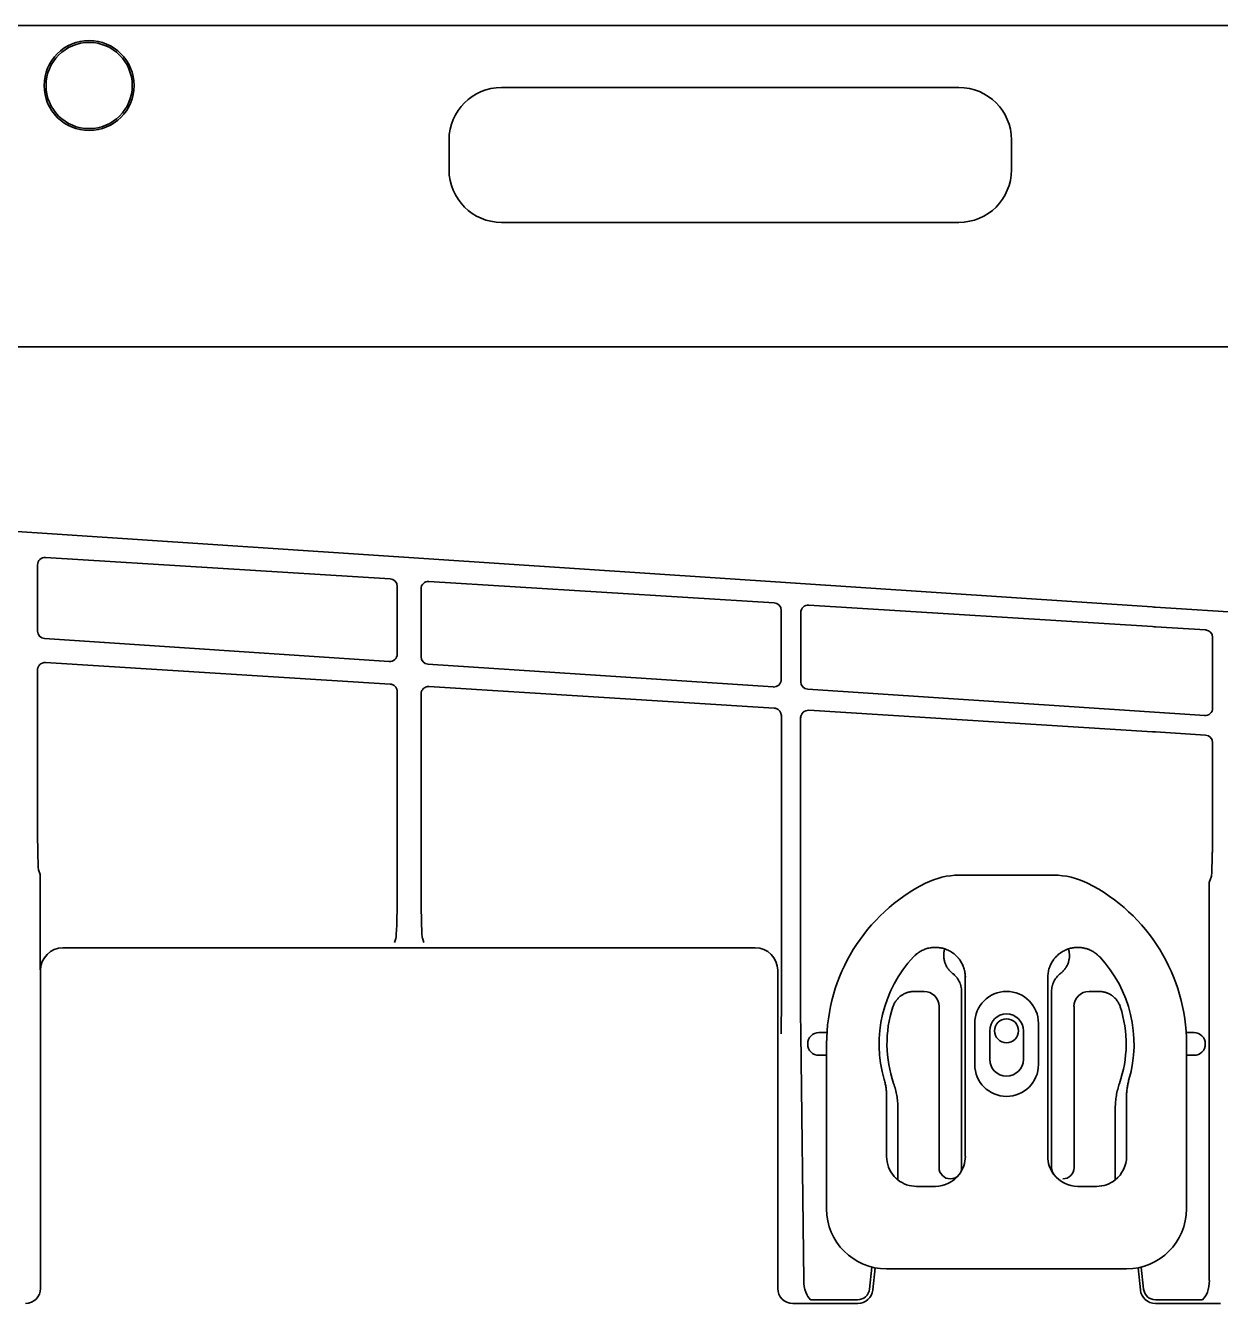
# Model space of a CAD drawing. Extents: x 6336 to 10269, y -393 to 3036.
# Drawn here: x 8552.6 to 8711.9, y 2807.1 to 2977.5 of the extents above; entities that cross this region are included whole.
import ezdxf

# ---------------------------------------------------------------- set-up
doc = ezdxf.new("R2010")
doc.units = 0
doc.header["$LTSCALE"] = 5
doc.layers.add('1', color=7, linetype='CONTINUOUS', true_color=0xffffff)

msp = doc.modelspace()

# ---------------------------------------------------------------- linework, layer by layer
at = {"layer": '1', "color": 7, "linetype": 'Continuous', "lineweight": 35}
for p, q in [((9175.07, 2977.53), (8431.07, 2977.53)), ((8677.07, 2969.28), (8616.07, 2969.28)), ((8609.07, 2962.28), (8609.07, 2958.28)), ((8684.07, 2958.28), (8684.07, 2962.28)), ((8616.07, 2951.28), (8677.07, 2951.28)), ((9123.12, 2934.69), (8483.03, 2934.69)), ((9123.12, 2934.68), (8483.03, 2934.68)), ((8702.85, 2900), (8470.18, 2915.43)), ((8554.19, 2896.77), (8554.19, 2905.61)), ((8555.25, 2906.61), (8601.23, 2903.73)), ((8602.16, 2902.74), (8602.16, 2893.72)), ((8605.33, 2893.38), (8605.33, 2902.41)), ((8606.39, 2903.41), (8652.44, 2900.53)), ((8653.37, 2899.54), (8653.37, 2890.32)), ((8655.97, 2890.02), (8655.97, 2899.25)), ((8657.04, 2900.25), (8702.9, 2897.38)), ((8803.01, 2893.55), (8703.23, 2899.98)), ((8703.28, 2897.36), (8709.97, 2896.93)), ((8601.1, 2892.72), (8555.12, 2895.77)), ((8710.9, 2895.93), (8710.9, 2886.52)), ((8601.23, 2889.71), (8555.25, 2892.58)), ((8652.31, 2889.33), (8606.26, 2892.38)), ((8554.19, 2891.58), (8554.19, 2873.34)), ((8602.16, 2861.98), (8602.16, 2888.71)), ((8605.33, 2888.38), (8605.33, 2862.09)), ((8652.44, 2886.51), (8606.39, 2889.38)), ((8709.84, 2885.52), (8656.91, 2889.02)), ((8653.37, 2885.51), (8653.41, 2885.62)), ((8653.41, 2885.62), (8653.41, 2850.87)), ((8655.94, 2885.33), (8655.97, 2885.22)), ((8655.94, 2850.95), (8655.94, 2885.33)), ((8702.9, 2883.35), (8657.04, 2886.22)), ((8709.97, 2882.9), (8703.28, 2883.33)), ((8710.9, 2873.55), (8710.9, 2881.9)), ((8554.33, 2864.96), (8554.53, 2864.34)), ((8554.53, 2864.34), (8554.53, 2854.12)), ((8689.73, 2864.23), (8677.12, 2864.23)), ((8710.46, 2863.24), (8710.76, 2864.12)), ((8710.46, 2810.19), (8710.46, 2863.24)), ((8557.59, 2854.56), (8557.59, 2854.56)), ((8557.59, 2854.56), (8649.91, 2854.56)), ((8601.79, 2855.24), (8601.98, 2855.8)), ((8605.71, 2855.24), (8605.52, 2855.81)), ((8554.55, 2851.69), (8554.59, 2851.56)), ((8554.59, 2809.12), (8554.59, 2851.56)), ((8652.9, 2851.56), (8652.9, 2809.12)), ((8677.92, 2850.6), (8677.92, 2826.73)), ((8688.92, 2826.73), (8688.92, 2850.6)), ((8671.1, 2848.73), (8672.42, 2848.73)), ((8677.42, 2825.23), (8677.42, 2848.73)), ((8689.42, 2848.73), (8689.42, 2825.23)), ((8694.42, 2848.73), (8695.74, 2848.73)), ((8674.42, 2846.73), (8674.42, 2825.23)), ((8692.42, 2825.23), (8692.42, 2846.73)), ((8679.17, 2838.98), (8679.17, 2844.48)), ((8687.67, 2844.48), (8687.67, 2838.98)), ((8656.38, 2810.19), (8655.98, 2843.18)), ((8658.4, 2843.25), (8658.4, 2843.25)), ((8658.4, 2843.25), (8659.47, 2843.25)), ((8681.17, 2839.68), (8681.17, 2843.48)), ((8685.67, 2843.48), (8685.67, 2839.68)), ((8707.37, 2843.25), (8708.42, 2843.25)), ((8708.42, 2843.25), (8708.42, 2843.25)), ((8656.9, 2841.75), (8656.9, 2841.75)), ((8656.9, 2841.71), (8656.9, 2841.75)), ((8656.9, 2841.71), (8656.9, 2841.71)), ((8659.42, 2841.73), (8659.42, 2819.73)), ((8707.42, 2819.73), (8707.42, 2841.73)), ((8709.92, 2841.65), (8709.92, 2841.8)), ((8658.4, 2840.21), (8658.4, 2840.21)), ((8659.42, 2840.21), (8658.4, 2840.21)), ((8687.67, 2838.98), (8687.69, 2838.98)), ((8708.42, 2840.21), (8707.42, 2840.21)), ((8708.42, 2840.21), (8708.42, 2840.21)), ((8667.42, 2826.73), (8667.42, 2834.73)), ((8699.42, 2834.73), (8699.42, 2826.73)), ((8668.92, 2823.6), (8668.92, 2833.17)), ((8697.92, 2833.17), (8697.92, 2823.6)), ((8673.92, 2822.73), (8671.42, 2822.73)), ((8695.42, 2822.73), (8692.92, 2822.73)), ((8665.45, 2811.97), (8665.15, 2809.04)), ((8665.88, 2811.88), (8665.58, 2808.92)), ((8665.58, 2808.92), (8665.88, 2811.88)), ((8667.42, 2811.73), (8699.42, 2811.73)), ((8701.27, 2808.92), (8700.96, 2811.88)), ((8700.96, 2811.88), (8700.96, 2811.88)), ((8701.7, 2809.04), (8701.39, 2811.97)), ((8665.58, 2808.92), (8665.58, 2808.92)), ((8701.27, 2808.92), (8701.27, 2808.92)), ((8663.59, 2807.12), (8654.9, 2807.12)), ((8654.9, 2807.12), (8654.9, 2807.12)), ((8654.9, 2807.12), (8663.59, 2807.12)), ((8663.56, 2807.61), (8657.88, 2807.61)), ((8663.59, 2807.12), (8663.59, 2807.12)), ((8703.26, 2807.12), (8711.94, 2807.12)), ((8708.96, 2807.61), (8703.29, 2807.61))]:
    msp.add_line(p, q, dxfattribs=at)
for centre, radius in [((8561.07, 2969.53), 6), ((8561.07, 2969.53), 5.75), ((8683.42, 2843.48), 1.6)]:
    msp.add_circle(centre, radius, dxfattribs=at)
for centre, radius, start, end in [((8616.07, 2962.28), 7, 90, 180), ((8677.07, 2962.28), 7, 0, 90), ((8616.07, 2958.28), 7, 180, 270), ((8677.07, 2958.28), 7, 270, 0), ((8683.42, 2841.73), 24, 116.7655, 180), ((8677.12, 2854.23), 10, 90, 116.7655), ((8689.73, 2854.23), 10, 63.2345, 90), ((8683.42, 2841.73), 24, 0, 63.2345), ((8683.42, 2841.73), 17, 136.9488, 196.2606), ((8683.42, 2841.73), 17, 343.7394, 43.0528), ((8683.42, 2844.48), 4.25, 0, 180), ((8683.42, 2841.73), 15.95, 162.0029, 199.2463), ((8683.42, 2841.73), 15.95, 340.7537, 17.9971), ((8683.42, 2843.48), 2.25, 0, 180), ((8683.42, 2838.98), 4.25, 180, 0), ((8683.42, 2839.68), 2.25, 180, 0), ((8667.42, 2819.73), 8, 180, 270), ((8699.42, 2819.73), 8, 270, 0)]:
    msp.add_arc(centre, radius, start, end, dxfattribs=at)
for centre, major_axis, ratio, start_param, end_param in [((8555.19, 2905.61), (-0.478, -0.879), 0.998825, 3.575991, 5.210091), ((8601.16, 2902.74), (-0.746, -0.667), 0.998687, 2.413283, 3.918945), ((8606.33, 2902.41), (-0.478, -0.879), 0.998825, 3.575991, 5.210091), ((8652.37, 2899.54), (-0.746, -0.667), 0.998687, 2.413283, 3.918945), ((8656.97, 2899.25), (-0.478, -0.879), 0.998825, 3.575991, 5.210091), ((8703.23, 2900.52), (10.4, -0.67), 0.052299, 4.679286, 4.715767), ((8703.28, 2896.81), (10.4, -0.67), 0.052299, 1.574174, 1.610654), ((8709.9, 2895.93), (-0.322, -0.947), 0.999705, 1.898664, 3.404327), ((8555.19, 2896.77), (0.477, -0.88), 0.998873, 4.215837, 5.7215), ((8601.16, 2893.72), (0.739, -0.675), 0.998632, 5.388335, 7.022435), ((8606.33, 2893.38), (0.477, -0.88), 0.998873, 4.215837, 5.7215), ((8652.37, 2890.32), (0.739, -0.675), 0.998632, 5.388335, 7.022435), ((8656.97, 2890.02), (0.477, -0.88), 0.998873, 4.215837, 5.7215), ((8709.9, 2886.52), (0.31, -0.951), 0.999681, 5.904814, 7.538913), ((8692.92, 2826.73), (2.83, 2.83), 0.999695, 3.006925, 3.926839)]:
    msp.add_ellipse(centre, major_axis=major_axis, ratio=ratio, start_param=start_param, end_param=end_param, dxfattribs=at)
at = {"layer": '1', "color": 7, "linetype": 'Continuous', "lineweight": 35, "extrusion": (0, 0, -1)}
for centre, major_axis, ratio, start_param, end_param in [((8656.97, 2885.22), (-0.478, -0.879), 0.998825, 1.073094, 2.707194), ((8703.28, 2882.78), (10.4, -0.67), 0.052299, 4.672531, 4.709011), ((8709.9, 2881.9), (-0.322, -0.947), 0.999705, 2.878858, 4.384521), ((8554.33, 2873.35), (0, 8.4), 0.017452, 3.193875, 4.712288), ((8601.97, 2869.29), (0, -13.5), 0.017478, 5.28425, 6.230757), ((8605.53, 2869.29), (0, -13.5), 0.017456, 0.052361, 1.007891), ((8557.59, 2851.55), (0.95, -2.85), 0.997719, 1.89276, 3.462643), ((8649.9, 2851.55), (-0.95, -2.85), 0.997719, 2.820542, 4.390425), ((8653.17, 2850.83), (0, -13.52), 0.017454, 4.70958, 5.321395), ((8656.17, 2850.93), (0, -13.52), 0.017432, 0.959972, 1.571786), ((8658.4, 2841.75), (1.06, -1.06), 0.998631, 2.356537, 3.926648), ((8708.42, 2841.75), (0, -1.5), 0.999315, 3.141593, 4.712389), ((8658.4, 2841.71), (-1.06, -1.06), 0.998631, 5.49813, 7.068241), ((8708.42, 2841.71), (0, -1.5), 0.999315, 4.712389, 6.283185), ((8657.88, 2810.24), (0, -2.86), 0.525156, 0.40565, 1.553343), ((8708.96, 2810.24), (0, -2.86), 0.525156, 4.729842, 5.877535), ((8552.59, 2809.12), (0.63, -1.9), 0.999618, 5.034353, 6.604236), ((8654.9, 2809.12), (-0.63, -1.9), 0.999618, 5.962135, 7.532018), ((8663.59, 2809.12), (0.74, -1.86), 0.999602, 5.195702, 6.661977), ((8703.26, 2809.12), (-0.74, -1.86), 0.999602, 5.904393, 7.370669), ((8657.88, 2807.71), (-1.5, 0), 0.066383, 4.712389, 5.092384), ((8708.96, 2807.71), (-1.5, 0), 0.066383, 4.332394, 4.712389)]:
    msp.add_ellipse(centre, major_axis=major_axis, ratio=ratio, start_param=start_param, end_param=end_param, dxfattribs=at)
at = {"layer": '1', "color": 7, "linetype": 'Continuous', "lineweight": 35, "extrusion": (-5.91646e-31, -1.17146e-15, -1)}
msp.add_ellipse((8672.42, 2846.72), major_axis=(-1.42, -1.42), ratio=0.998783, start_param=2.356803, end_param=3.926382, dxfattribs=at)
at = {"layer": '1', "color": 7, "linetype": 'Continuous', "lineweight": 35, "extrusion": (0, -1.17146e-15, -1)}
for centre, major_axis, ratio, start_param, end_param in [((8694.42, 2846.72), (1.42, -1.42), 0.998783, 2.356803, 3.926382), ((8703.29, 2809.21), (0.59, 1.49), 0.998412, 2.762801, 4.229076)]:
    msp.add_ellipse(centre, major_axis=major_axis, ratio=ratio, start_param=start_param, end_param=end_param, dxfattribs=at)
at = {"layer": '1', "color": 7, "linetype": 'Continuous', "lineweight": 35, "extrusion": (-6.90253e-31, -1.17146e-15, -1)}
for centre, major_axis, ratio, start_param, end_param in [((8671.42, 2826.73), (2.83, 2.83), 0.999695, 3.197702, 3.926839), ((8671.42, 2826.73), (2.83, 2.83), 0.999695, 2.356347, 3.031247), ((8690.92, 2825.23), (-1.06, 1.06), 0.998783, 2.356803, 3.926991)]:
    msp.add_ellipse(centre, major_axis=major_axis, ratio=ratio, start_param=start_param, end_param=end_param, dxfattribs=at)
at = {"layer": '1', "color": 7, "linetype": 'Continuous', "lineweight": 35, "extrusion": (2.95823e-31, -1.17146e-15, -1)}
for start_param, end_param in [(2.356347, 2.992639), (3.006925, 3.926839)]:
    msp.add_ellipse((8673.92, 2826.73), major_axis=(-2.83, 2.83), ratio=0.999695, start_param=start_param, end_param=end_param, dxfattribs=at)
at = {"layer": '1', "color": 7, "linetype": 'Continuous', "lineweight": 35, "extrusion": (-2.95823e-31, -1.17146e-15, -1)}
msp.add_ellipse((8692.92, 2826.73), major_axis=(2.83, 2.83), ratio=0.999695, start_param=3.290549, end_param=3.926839, dxfattribs=at)
at = {"layer": '1', "color": 7, "linetype": 'Continuous', "lineweight": 35, "extrusion": (-9.86076e-32, -1.17146e-15, -1)}
for start_param, end_param in [(2.356347, 3.251938), (3.251938, 3.926839)]:
    msp.add_ellipse((8695.42, 2826.73), major_axis=(-2.83, 2.83), ratio=0.999695, start_param=start_param, end_param=end_param, dxfattribs=at)
at = {"layer": '1', "color": 7, "linetype": 'Continuous', "lineweight": 35, "extrusion": (-3.9443e-31, -1.17146e-15, -1)}
msp.add_ellipse((8675.92, 2825.23), major_axis=(1.06, 1.06), ratio=0.998783, start_param=2.356195, end_param=3.926382, dxfattribs=at)
at = {"layer": '1', "color": 7, "linetype": 'Continuous', "lineweight": 35, "extrusion": (5.91646e-31, -1.17146e-15, -1)}
for start_param, end_param in [(3.018958, 3.926991), (2.356803, 2.980862)]:
    msp.add_ellipse((8675.92, 2825.23), major_axis=(-1.06, 1.06), ratio=0.998783, start_param=start_param, end_param=end_param, dxfattribs=at)
at = {"layer": '1', "color": 7, "linetype": 'Continuous', "lineweight": 35, "extrusion": (2.46519e-30, -1.17146e-15, -1)}
msp.add_ellipse((8690.92, 2825.23), major_axis=(1.06, 1.06), ratio=0.998783, start_param=3.302332, end_param=3.926382, dxfattribs=at)
at = {"layer": '1', "color": 7, "linetype": 'Continuous', "lineweight": 35, "extrusion": (9.86076e-32, -1.17146e-15, -1)}
msp.add_ellipse((8663.56, 2809.21), major_axis=(0.59, -1.49), ratio=0.998412, start_param=5.195702, end_param=6.661977, dxfattribs=at)
at = {"layer": '1', "color": 7, "linetype": 'Continuous', "lineweight": 35}
for points in [[(8555.25, 2892.58), (8555.2, 2892.58), (8555.11, 2892.58), (8554.98, 2892.56), (8554.85, 2892.52), (8554.72, 2892.47), (8554.61, 2892.4), (8554.5, 2892.31), (8554.41, 2892.21), (8554.33, 2892.1), (8554.27, 2891.98), (8554.22, 2891.85), (8554.19, 2891.72), (8554.19, 2891.63), (8554.19, 2891.58)], [(8602.16, 2888.71), (8602.16, 2888.75), (8602.16, 2888.85), (8602.13, 2888.98), (8602.08, 2889.11), (8602.02, 2889.23), (8601.94, 2889.34), (8601.85, 2889.44), (8601.74, 2889.53), (8601.62, 2889.6), (8601.5, 2889.65), (8601.36, 2889.69), (8601.27, 2889.7), (8601.23, 2889.71)], [(8606.39, 2889.38), (8606.35, 2889.39), (8606.26, 2889.39), (8606.12, 2889.37), (8605.99, 2889.33), (8605.87, 2889.27), (8605.75, 2889.2), (8605.64, 2889.12), (8605.55, 2889.02), (8605.47, 2888.9), (8605.41, 2888.78), (8605.36, 2888.65), (8605.34, 2888.52), (8605.33, 2888.43), (8605.33, 2888.38)], [(8653.37, 2885.51), (8653.37, 2885.55), (8653.37, 2885.65), (8653.34, 2885.78), (8653.29, 2885.91), (8653.23, 2886.03), (8653.15, 2886.14), (8653.05, 2886.24), (8652.95, 2886.33), (8652.83, 2886.4), (8652.7, 2886.45), (8652.57, 2886.49), (8652.48, 2886.5), (8652.44, 2886.51)], [(8710.76, 2864.12), (8710.77, 2864.24), (8710.78, 2864.46), (8710.79, 2864.77), (8710.8, 2865.08), (8710.81, 2865.4), (8710.82, 2865.77), (8710.84, 2866.21), (8710.85, 2866.7), (8710.86, 2867.21), (8710.87, 2867.75), (8710.87, 2868.32), (8710.88, 2868.92), (8710.89, 2869.53), (8710.89, 2870.17), (8710.9, 2870.82), (8710.9, 2871.49), (8710.9, 2872.17), (8710.9, 2872.85), (8710.9, 2873.31), (8710.9, 2873.55)], [(8554.53, 2864.34), (8554.53, 2864.34), (8554.53, 2864.34), (8554.53, 2864.34)], [(8677.92, 2850.6), (8677.94, 2850.65), (8677.96, 2850.7), (8677.98, 2850.75)], [(8667.42, 2834.73), (8667.42, 2834.92), (8667.41, 2835.3), (8667.35, 2835.86), (8667.25, 2836.42), (8667.16, 2836.78), (8667.1, 2836.97)], [(8699.74, 2836.97), (8699.69, 2836.78), (8699.6, 2836.42), (8699.5, 2835.86), (8699.44, 2835.3), (8699.42, 2834.92), (8699.42, 2834.73)], [(8677.11, 2824.3), (8677.12, 2824.32), (8677.13, 2824.33), (8677.14, 2824.35)], [(8689.74, 2824.3), (8689.73, 2824.32), (8689.72, 2824.33), (8689.71, 2824.35)], [(8657.32, 2807.61), (8657.31, 2807.61), (8657.3, 2807.61), (8657.29, 2807.62)], [(8709.56, 2807.62), (8709.54, 2807.61), (8709.53, 2807.61), (8709.52, 2807.61)]]:
    msp.add_open_spline(points, degree=3, dxfattribs=at)
for points, knots in [([(8671, 2853.33), (8671.13, 2853.47), (8671.27, 2853.6), (8671.56, 2853.84), (8671.72, 2853.94), (8671.92, 2854.07), (8671.97, 2854.09), (8672.05, 2854.14), (8672.09, 2854.16), (8672.22, 2854.22), (8672.31, 2854.26), (8672.57, 2854.37), (8672.75, 2854.43), (8673.02, 2854.5), (8673.12, 2854.52), (8673.26, 2854.55), (8673.3, 2854.55), (8673.4, 2854.57), (8673.45, 2854.57), (8673.68, 2854.6), (8673.87, 2854.61), (8674.25, 2854.59), (8674.44, 2854.57), (8674.67, 2854.53), (8674.72, 2854.52), (8674.81, 2854.5), (8674.95, 2854.47), (8675.09, 2854.43), (8675.18, 2854.4)], [0, 0, 0, 0, 0.125, 0.125, 0.25, 0.25, 0.28125, 0.28125, 0.3125, 0.3125, 0.375, 0.375, 0.5, 0.5, 0.5625, 0.5625, 0.59375, 0.59375, 0.625, 0.625, 0.75, 0.75, 0.875, 0.875, 0.90625, 0.90625, 0.9375, 1, 1, 1, 1]), ([(8676.23, 2851.12), (8676.11, 2851.21), (8676, 2851.31), (8675.78, 2851.53), (8675.69, 2851.65), (8675.58, 2851.81), (8675.55, 2851.84), (8675.51, 2851.9), (8675.45, 2852), (8675.39, 2852.1), (8675.29, 2852.31), (8675.23, 2852.45), (8675.18, 2852.63), (8675.16, 2852.67), (8675.14, 2852.74), (8675.13, 2852.78), (8675.11, 2852.89), (8675.09, 2852.96), (8675.06, 2853.19), (8675.04, 2853.34), (8675.04, 2853.57), (8675.05, 2853.65), (8675.05, 2853.76), (8675.06, 2853.8), (8675.07, 2853.88), (8675.07, 2853.92), (8675.1, 2854.11), (8675.13, 2854.25), (8675.18, 2854.4)], [0, 0, 0, 0, 0.125, 0.125, 0.25, 0.25, 0.28125, 0.28125, 0.3125, 0.375, 0.375, 0.5, 0.5, 0.53125, 0.53125, 0.5625, 0.5625, 0.625, 0.625, 0.75, 0.75, 0.8125, 0.8125, 0.84375, 0.84375, 0.875, 0.875, 1, 1, 1, 1]), ([(8675.18, 2854.4), (8675.38, 2854.33), (8675.57, 2854.25), (8675.85, 2854.11), (8675.94, 2854.06), (8676.07, 2853.98), (8676.12, 2853.95), (8676.2, 2853.89), (8676.25, 2853.86), (8676.46, 2853.71), (8676.61, 2853.57), (8676.83, 2853.35), (8676.92, 2853.25), (8677.01, 2853.15), (8677.04, 2853.11), (8677.06, 2853.09), (8677.1, 2853.03), (8677.14, 2852.99), (8677.29, 2852.77), (8677.4, 2852.6), (8677.54, 2852.32), (8677.58, 2852.22), (8677.64, 2852.08), (8677.66, 2852.03), (8677.69, 2851.96), (8677.7, 2851.93), (8677.71, 2851.88), (8677.72, 2851.86), (8677.79, 2851.63), (8677.84, 2851.43), (8677.91, 2851.02), (8677.92, 2850.81), (8677.92, 2850.6)], [0, 0, 0, 0, 0.125, 0.125, 0.1875, 0.1875, 0.21875, 0.21875, 0.25, 0.25, 0.375, 0.375, 0.4375, 0.453125, 0.453125, 0.46875, 0.46875, 0.5, 0.5, 0.625, 0.625, 0.6875, 0.6875, 0.71875, 0.71875, 0.734375, 0.734375, 0.75, 0.75, 0.875, 0.875, 1, 1, 1, 1]), ([(8688.92, 2850.6), (8688.92, 2850.81), (8688.94, 2851.02), (8689, 2851.43), (8689.05, 2851.63), (8689.12, 2851.86), (8689.13, 2851.88), (8689.15, 2851.93), (8689.16, 2851.96), (8689.19, 2852.03), (8689.21, 2852.08), (8689.26, 2852.22), (8689.31, 2852.32), (8689.45, 2852.6), (8689.56, 2852.77), (8689.71, 2852.99), (8689.74, 2853.03), (8689.79, 2853.09), (8689.81, 2853.11), (8689.84, 2853.15), (8689.92, 2853.25), (8690.01, 2853.35), (8690.23, 2853.57), (8690.39, 2853.71), (8690.6, 2853.86), (8690.64, 2853.89), (8690.73, 2853.95), (8690.77, 2853.98), (8690.91, 2854.06), (8691, 2854.11), (8691.28, 2854.25), (8691.47, 2854.33), (8691.67, 2854.4)], [0, 0, 0, 0, 0.125, 0.125, 0.25, 0.25, 0.265625, 0.265625, 0.28125, 0.28125, 0.3125, 0.3125, 0.375, 0.375, 0.5, 0.5, 0.53125, 0.53125, 0.546875, 0.546875, 0.5625, 0.625, 0.625, 0.75, 0.75, 0.78125, 0.78125, 0.8125, 0.8125, 0.875, 0.875, 1, 1, 1, 1]), ([(8691.67, 2854.4), (8691.71, 2854.25), (8691.75, 2854.11), (8691.77, 2853.92), (8691.78, 2853.88), (8691.79, 2853.8), (8691.79, 2853.76), (8691.8, 2853.65), (8691.8, 2853.57), (8691.8, 2853.34), (8691.79, 2853.19), (8691.75, 2852.96), (8691.74, 2852.89), (8691.71, 2852.78), (8691.7, 2852.74), (8691.68, 2852.67), (8691.67, 2852.63), (8691.61, 2852.45), (8691.55, 2852.31), (8691.45, 2852.1), (8691.4, 2852), (8691.33, 2851.9), (8691.29, 2851.84), (8691.27, 2851.81), (8691.16, 2851.65), (8691.06, 2851.53), (8690.85, 2851.31), (8690.73, 2851.21), (8690.61, 2851.12)], [0, 0, 0, 0, 0.125, 0.125, 0.15625, 0.15625, 0.1875, 0.1875, 0.25, 0.25, 0.375, 0.375, 0.4375, 0.4375, 0.46875, 0.46875, 0.5, 0.5, 0.625, 0.625, 0.6875, 0.71875, 0.71875, 0.75, 0.75, 0.875, 0.875, 1, 1, 1, 1]), ([(8691.67, 2854.4), (8691.85, 2854.46), (8692.03, 2854.51), (8692.4, 2854.57), (8692.59, 2854.59), (8692.83, 2854.6), (8692.88, 2854.6), (8692.97, 2854.6), (8693.02, 2854.6), (8693.16, 2854.6), (8693.26, 2854.59), (8693.54, 2854.56), (8693.73, 2854.52), (8694, 2854.45), (8694.09, 2854.43), (8694.23, 2854.38), (8694.27, 2854.37), (8694.36, 2854.33), (8694.41, 2854.32), (8694.63, 2854.22), (8694.8, 2854.14), (8695.12, 2853.95), (8695.28, 2853.84), (8695.46, 2853.69), (8695.5, 2853.66), (8695.57, 2853.6), (8695.68, 2853.5), (8695.78, 2853.4), (8695.85, 2853.33)], [0, 0, 0, 0, 0.125, 0.125, 0.25, 0.25, 0.28125, 0.28125, 0.3125, 0.3125, 0.375, 0.375, 0.5, 0.5, 0.5625, 0.5625, 0.59375, 0.59375, 0.625, 0.625, 0.75, 0.75, 0.875, 0.875, 0.90625, 0.90625, 0.9375, 1, 1, 1, 1]), ([(8554.53, 2854.12), (8554.53, 2854.09), (8554.53, 2854.06), (8554.53, 2854.01), (8554.53, 2853.93), (8554.53, 2853.84), (8554.53, 2853.68), (8554.53, 2853.57), (8554.53, 2853.41), (8554.53, 2853.36), (8554.53, 2853.28), (8554.53, 2853.25), (8554.53, 2853.2), (8554.53, 2853.17), (8554.54, 2853.04), (8554.54, 2852.94), (8554.54, 2852.74), (8554.54, 2852.64), (8554.54, 2852.45), (8554.54, 2852.35), (8554.54, 2852.16), (8554.54, 2852.06), (8554.55, 2851.92), (8554.55, 2851.87), (8554.55, 2851.8), (8554.55, 2851.77), (8554.55, 2851.73), (8554.55, 2851.71), (8554.55, 2851.7), (8554.55, 2851.69)], [0, 0, 0, 0, 0.03125, 0.03125, 0.0625, 0.125, 0.125, 0.25, 0.25, 0.3125, 0.3125, 0.34375, 0.34375, 0.375, 0.375, 0.5, 0.5, 0.625, 0.625, 0.75, 0.75, 0.875, 0.875, 0.9375, 0.9375, 0.96875, 0.984375, 0.984375, 1, 1, 1, 1]), ([(8677.42, 2848.73), (8677.42, 2848.84), (8677.42, 2848.96), (8677.39, 2849.19), (8677.37, 2849.3), (8677.33, 2849.47), (8677.32, 2849.52), (8677.29, 2849.61), (8677.28, 2849.63), (8677.26, 2849.69), (8677.26, 2849.72), (8677.21, 2849.85), (8677.16, 2849.96), (8677.06, 2850.17), (8677, 2850.26), (8676.91, 2850.41), (8676.88, 2850.46), (8676.82, 2850.53), (8676.81, 2850.55), (8676.77, 2850.6), (8676.75, 2850.62), (8676.66, 2850.73), (8676.5, 2850.9), (8676.33, 2851.05), (8676.23, 2851.12)], [0, 0, 0, 0, 0.125, 0.125, 0.25, 0.25, 0.3125, 0.3125, 0.34375, 0.34375, 0.375, 0.375, 0.5, 0.5, 0.625, 0.625, 0.6875, 0.6875, 0.71875, 0.71875, 0.75, 0.75, 0.875, 1, 1, 1, 1]), ([(8690.61, 2851.12), (8690.52, 2851.05), (8690.43, 2850.97), (8690.27, 2850.82), (8690.19, 2850.73), (8690.08, 2850.6), (8690.02, 2850.53), (8689.97, 2850.46), (8689.94, 2850.41), (8689.92, 2850.39), (8689.85, 2850.27), (8689.79, 2850.17), (8689.69, 2849.96), (8689.64, 2849.86), (8689.58, 2849.69), (8689.56, 2849.64), (8689.54, 2849.56), (8689.53, 2849.53), (8689.52, 2849.47), (8689.51, 2849.44), (8689.48, 2849.3), (8689.44, 2849.08), (8689.42, 2848.84), (8689.42, 2848.73)], [0, 0, 0, 0, 0.125, 0.125, 0.25, 0.25, 0.3125, 0.34375, 0.34375, 0.375, 0.375, 0.5, 0.5, 0.625, 0.625, 0.6875, 0.6875, 0.71875, 0.71875, 0.75, 0.75, 0.875, 1, 1, 1, 1]), ([(8668.25, 2846.65), (8668.3, 2846.8), (8668.36, 2846.95), (8668.5, 2847.23), (8668.59, 2847.36), (8668.7, 2847.52), (8668.73, 2847.55), (8668.77, 2847.61), (8668.85, 2847.71), (8668.93, 2847.79), (8669.09, 2847.96), (8669.21, 2848.06), (8669.37, 2848.18), (8669.4, 2848.2), (8669.47, 2848.24), (8669.5, 2848.26), (8669.6, 2848.32), (8669.67, 2848.36), (8669.88, 2848.47), (8670.03, 2848.53), (8670.21, 2848.59), (8670.25, 2848.6), (8670.33, 2848.62), (8670.36, 2848.63), (8670.48, 2848.66), (8670.56, 2848.68), (8670.79, 2848.71), (8670.95, 2848.73), (8671.1, 2848.73)], [0, 0, 0, 0, 0.125, 0.125, 0.25, 0.25, 0.28125, 0.28125, 0.3125, 0.375, 0.375, 0.5, 0.5, 0.53125, 0.53125, 0.5625, 0.5625, 0.625, 0.625, 0.75, 0.75, 0.78125, 0.78125, 0.8125, 0.8125, 0.875, 0.875, 1, 1, 1, 1]), ([(8695.74, 2848.73), (8695.9, 2848.73), (8696.06, 2848.71), (8696.36, 2848.66), (8696.52, 2848.63), (8696.7, 2848.57), (8696.74, 2848.55), (8696.82, 2848.53), (8696.93, 2848.48), (8697.03, 2848.44), (8697.24, 2848.33), (8697.37, 2848.25), (8697.53, 2848.13), (8697.56, 2848.11), (8697.63, 2848.06), (8697.66, 2848.03), (8697.75, 2847.96), (8697.8, 2847.9), (8697.97, 2847.74), (8698.07, 2847.62), (8698.19, 2847.46), (8698.21, 2847.43), (8698.25, 2847.36), (8698.28, 2847.33), (8698.34, 2847.23), (8698.38, 2847.16), (8698.48, 2846.95), (8698.54, 2846.8), (8698.59, 2846.65)], [0, 0, 0, 0, 0.125, 0.125, 0.25, 0.25, 0.28125, 0.28125, 0.3125, 0.375, 0.375, 0.5, 0.5, 0.53125, 0.53125, 0.5625, 0.5625, 0.625, 0.625, 0.75, 0.75, 0.78125, 0.78125, 0.8125, 0.8125, 0.875, 0.875, 1, 1, 1, 1]), ([(8668.92, 2833.17), (8668.92, 2833.46), (8668.91, 2833.74), (8668.86, 2834.29), (8668.79, 2834.85), (8668.68, 2835.39), (8668.54, 2835.93), (8668.46, 2836.2), (8668.36, 2836.47)], [0, 0, 0, 0, 0.25, 0.25, 0.5, 0.75, 0.75, 1, 1, 1, 1]), ([(8698.48, 2836.47), (8698.39, 2836.2), (8698.31, 2835.93), (8698.17, 2835.39), (8698.05, 2834.85), (8697.98, 2834.29), (8697.93, 2833.74), (8697.92, 2833.46), (8697.92, 2833.17)], [0, 0, 0, 0, 0.25, 0.25, 0.5, 0.75, 0.75, 1, 1, 1, 1]), ([(8668.44, 2824.06), (8668.47, 2824.03), (8668.49, 2824), (8668.54, 2823.95), (8668.57, 2823.92), (8668.61, 2823.88), (8668.62, 2823.87), (8668.65, 2823.84), (8668.66, 2823.83), (8668.7, 2823.8), (8668.73, 2823.77), (8668.76, 2823.74), (8668.78, 2823.73), (8668.8, 2823.71), (8668.81, 2823.7), (8668.83, 2823.68), (8668.84, 2823.67), (8668.86, 2823.66), (8668.87, 2823.65), (8668.9, 2823.63), (8668.91, 2823.62), (8668.92, 2823.61), (8668.93, 2823.61), (8668.93, 2823.61), (8668.93, 2823.61), (8668.93, 2823.61)], [0, 0, 0, 0, 0.134778, 0.134778, 0.269557, 0.269557, 0.336946, 0.336946, 0.404335, 0.404335, 0.539113, 0.539113, 0.606503, 0.606503, 0.673892, 0.673892, 0.741281, 0.741281, 0.80867, 0.80867, 0.943449, 0.943449, 0.977143, 0.977143, 1, 1, 1, 1])]:
    msp.add_open_spline(points, degree=3, knots=knots, dxfattribs=at)

doc.saveas('drawing.dxf')
